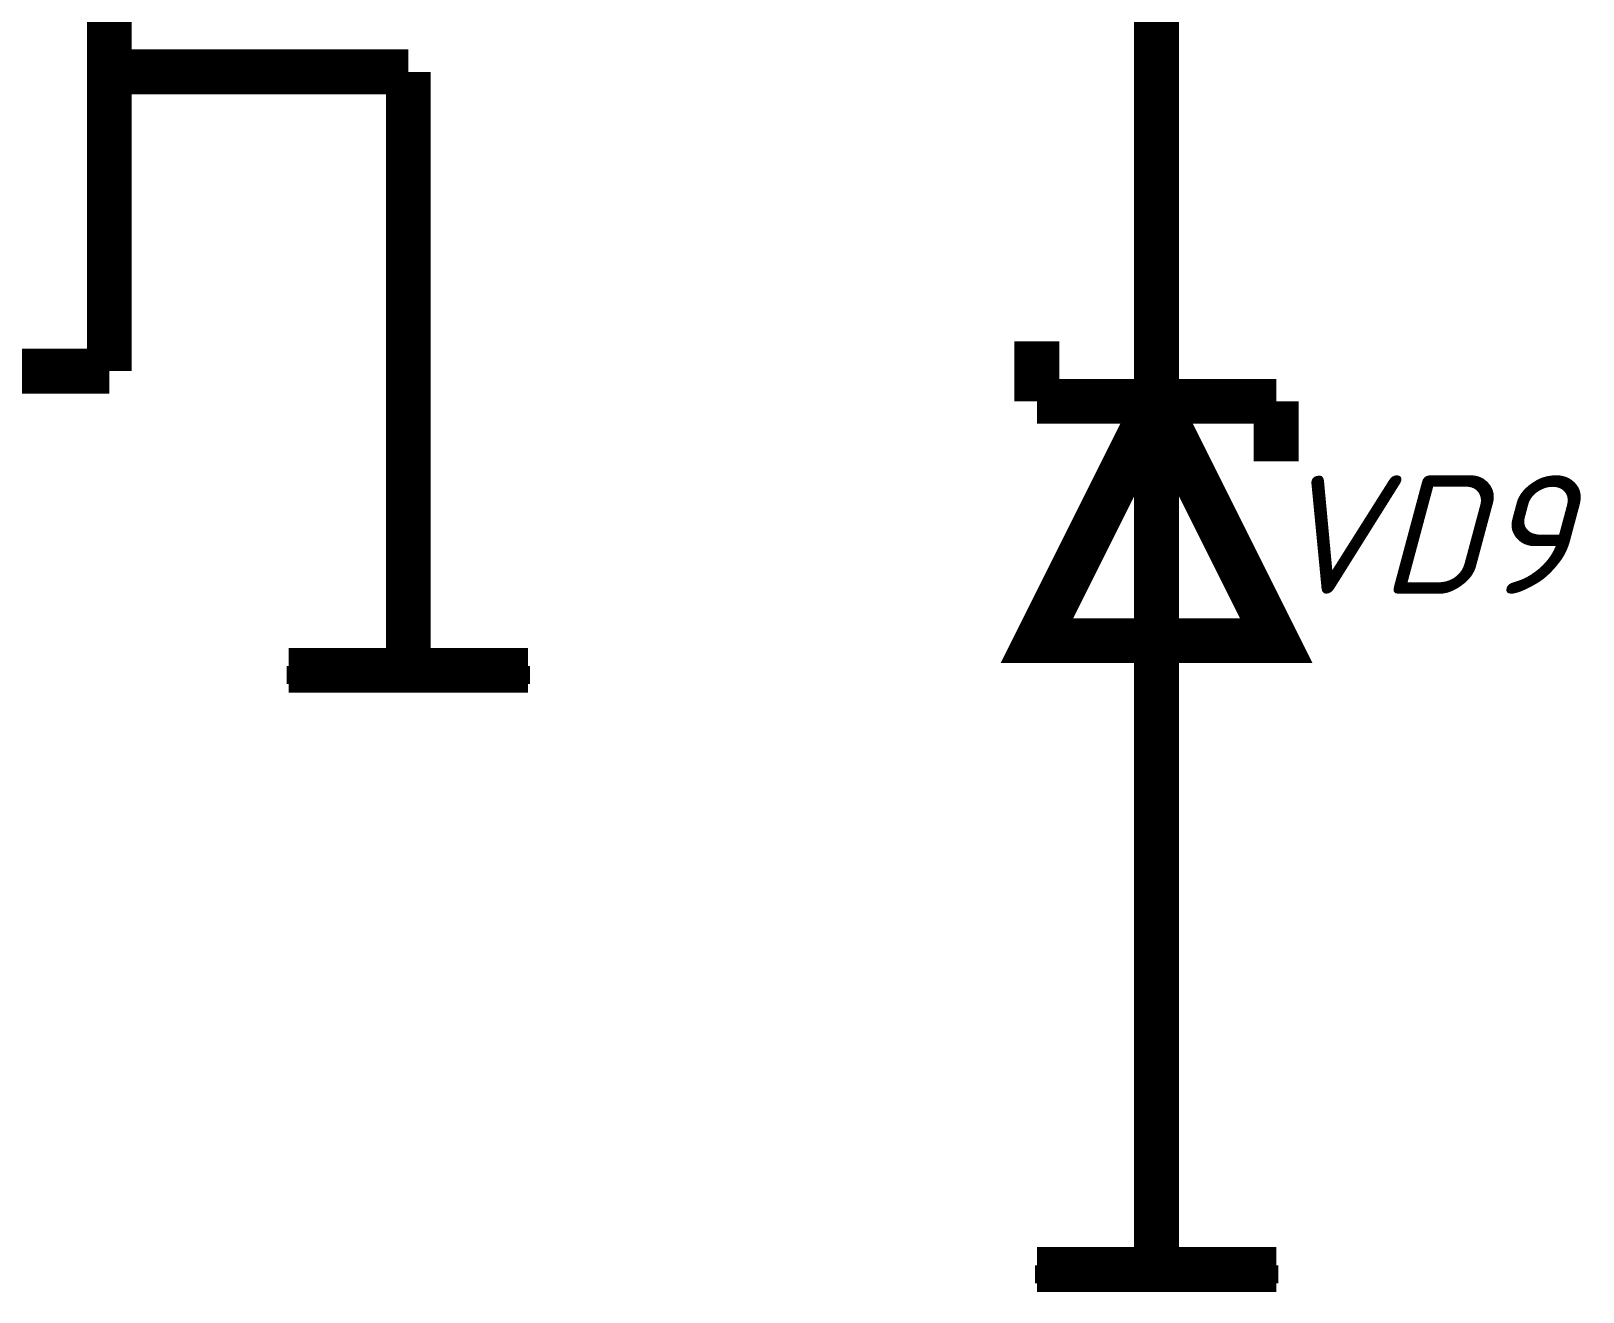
# Model space of a CAD drawing. Header units: inches. Extents: x 0 to 841, y 0 to 594.
# Drawn here: x 271.21 to 297.13, y 517.12 to 538.17 of the extents above; entities that cross this region are included whole.
import ezdxf

# ---------------------------------------------------------------- set-up
doc = ezdxf.new("R2010")
doc.units = ezdxf.units.IN
doc.layers.add('Sheet', color=255, linetype='Continuous')
doc.styles.get("Standard").update_dxf_attribs({"font": 'isocpeui.ttf'})

msp = doc.modelspace()

# ---------------------------------------------------------------- linework, layer by layer
at = {"layer": 'Sheet'}
for points in [[(272.514, 562.49, 0.749, 0.749, 0), (272.514, 532.496, 0.749, 0.749, 0)], [(277.511, 552.495, 0.749, 0.749, 0), (290.009, 552.495, 0.749, 0.749, 0), (290.009, 537.493, 0.749, 0.749, 0)], [(277.511, 537.493, 0.749, 0.749, 0), (272.514, 537.493, 0.749, 0.749, 0)], [(277.511, 537.493, 0.749, 0.749, 0), (277.511, 537.493, 0.749, 0.749, 0), (277.511, 532.496, 0.749, 0.749, 0)], [(290.009, 522.49, 0.749, 0.749, 0), (290.009, 537.493, 0.749, 0.749, 0)], [(272.514, 537.493, 0.3, 0.3, 0), (277.511, 537.493, 0.3, 0.3, 0)], [(290.009, 532.496, 0.3, 0.3, 0), (290.009, 537.493, 0.3, 0.3, 0)], [(288.01, 531.99, 0.749, 0.749, 0), (288.01, 532.99, 0.749, 0.749, 0)], [(272.514, 532.496, 0.749, 0.749, 0), (232.517, 532.496, 0.749, 0.749, 0)], [(277.511, 532.496, 0.749, 0.749, 0), (277.511, 527.498, 0.749, 0.749, 0)], [(277.511, 532.496, 0.3, 0.3, 0), (277.511, 527.42, 0.3, 0.3, 0)], [(292.008, 531.99, 0.749, 0.749, 0), (288.01, 531.99, 0.749, 0.749, 0)], [(292.008, 530.991, 0.749, 0.749, 0), (292.008, 531.99, 0.749, 0.749, 0)], [(275.512, 527.498, 0.749, 0.749, 0), (279.51, 527.498, 0.749, 0.749, 0)], [(290.009, 527.498, 0.3, 0.3, 0), (290.009, 522.49, 0.3, 0.3, 0)], [(275.479, 527.42, 0.3, 0.3, 0), (279.544, 527.42, 0.3, 0.3, 0)], [(290.009, 522.49, 0.749, 0.749, 0), (290.009, 517.493, 0.749, 0.749, 0)], [(290.009, 522.49, 0.3, 0.3, 0), (290.009, 517.414, 0.3, 0.3, 0)], [(288.01, 517.493, 0.749, 0.749, 0), (292.008, 517.493, 0.749, 0.749, 0)], [(287.976, 517.414, 0.3, 0.3, 0), (292.041, 517.414, 0.3, 0.3, 0)]]:
    msp.add_lwpolyline(points, format="xyseb", dxfattribs=at)
msp.add_lwpolyline([(290.009, 531.99, 0.749, 0.749, 0), (292.008, 527.993, 0.749, 0.749, 0), (288.01, 527.993, 0.749, 0.749, 0), (290.009, 531.99, 0.749, 0.749, 0)], format="xyseb", close=True, dxfattribs=at)

# ---------------------------------------------------------------- texts
msp.add_text('VD9', height=1.9764, dxfattribs=at).set_placement((291.952, 528.779))

doc.saveas('drawing.dxf')
